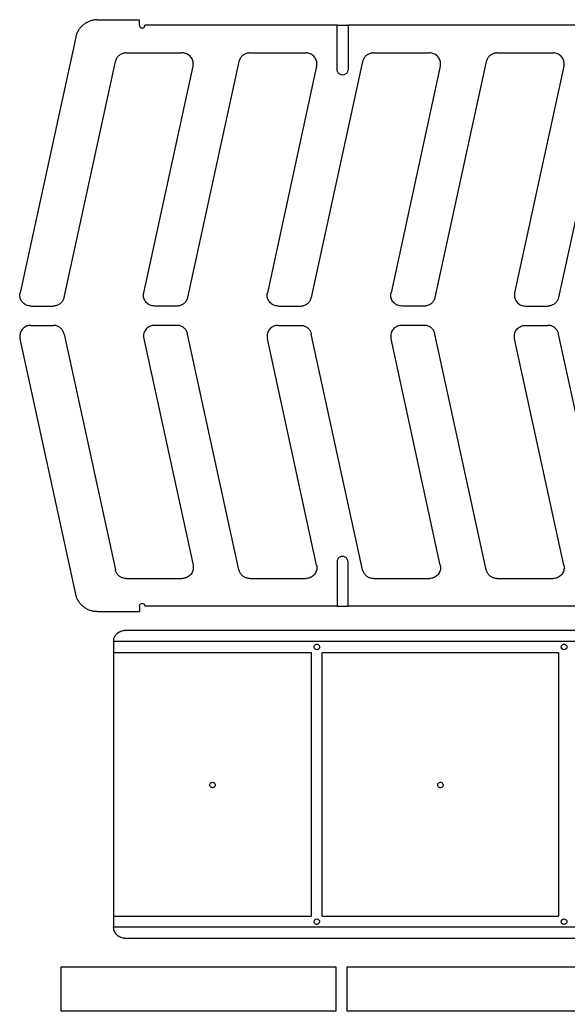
# Model space of a CAD drawing. Extents: x -47.3 to 47.3, y -22.6 to 22.6.
# Drawn here: x -47.29 to -22.33, y -22.58 to 22.58 of the extents above; entities that cross this region are included whole.
import ezdxf

# ---------------------------------------------------------------- set-up
doc = ezdxf.new("R2010")
doc.units = 0
doc.header["$MEASUREMENT"] = 0
doc.layers.get('0').update_dxf_attribs({"linetype": 'CONTINUOUS'})

msp = doc.modelspace()

# ---------------------------------------------------------------- linework, layer by layer
for p, q in [((-44.598, 22.142), (-44.618, 22.11)), ((-44.576, 22.173), (-44.598, 22.142)), ((-44.554, 22.203), (-44.576, 22.173)), ((-44.53, 22.232), (-44.554, 22.203)), ((-44.505, 22.26), (-44.53, 22.232)), ((-44.479, 22.287), (-44.505, 22.26)), ((-44.452, 22.314), (-44.479, 22.287)), ((-44.424, 22.339), (-44.452, 22.314)), ((-44.395, 22.363), (-44.424, 22.339)), ((-44.365, 22.386), (-44.395, 22.363)), ((-44.335, 22.408), (-44.365, 22.386)), ((-44.303, 22.429), (-44.335, 22.408)), ((-44.271, 22.449), (-44.303, 22.429)), ((-44.238, 22.467), (-44.271, 22.449)), ((-44.204, 22.484), (-44.238, 22.467)), ((-44.17, 22.5), (-44.204, 22.484)), ((-44.135, 22.514), (-44.17, 22.5)), ((-44.1, 22.528), (-44.135, 22.514)), ((-44.064, 22.539), (-44.1, 22.528)), ((-44.028, 22.55), (-44.064, 22.539)), ((-43.992, 22.559), (-44.028, 22.55)), ((-43.955, 22.567), (-43.992, 22.559)), ((-43.918, 22.573), (-43.955, 22.567)), ((-43.88, 22.578), (-43.918, 22.573)), ((-43.843, 22.582), (-43.88, 22.578)), ((-43.805, 22.584), (-43.843, 22.582)), ((-43.767, 22.585), (-43.805, 22.584)), ((-43.767, 22.585), (-41.847, 22.585)), ((-41.847, 22.335), (-41.847, 22.585)), ((-41.847, 22.335), (-41.843, 22.302)), ((-41.843, 22.302), (-41.831, 22.272)), ((-41.831, 22.272), (-41.811, 22.246)), ((-41.811, 22.246), (-41.785, 22.226)), ((-41.785, 22.226), (-41.755, 22.214)), ((-41.755, 22.214), (-41.722, 22.21)), ((-41.722, 22.21), (-41.69, 22.214)), ((-41.69, 22.214), (-41.66, 22.226)), ((-41.66, 22.226), (-41.634, 22.246)), ((-41.634, 22.246), (-41.614, 22.272)), ((-41.614, 22.272), (-41.602, 22.302)), ((-41.602, 22.302), (-41.597, 22.335)), ((-32.847, 22.335), (-41.597, 22.335)), ((-32.847, 20.319), (-32.847, 22.335)), ((-32.847, 22.335), (-32.347, 22.335)), ((-21.591, 22.335), (-32.347, 22.335)), ((-32.347, 22.335), (-32.347, 20.319)), ((-44.745, 21.797), (-47.277, 10.15)), ((-44.736, 21.834), (-44.745, 21.797)), ((-44.726, 21.87), (-44.736, 21.834)), ((-44.714, 21.906), (-44.726, 21.87)), ((-44.702, 21.941), (-44.714, 21.906)), ((-44.687, 21.976), (-44.702, 21.941)), ((-44.672, 22.011), (-44.687, 21.976)), ((-44.655, 22.044), (-44.672, 22.011)), ((-44.637, 22.078), (-44.655, 22.044)), ((-44.618, 22.11), (-44.637, 22.078)), ((-42.904, 20.789), (-42.919, 20.754)), ((-42.887, 20.823), (-42.904, 20.789)), ((-42.867, 20.855), (-42.887, 20.823)), ((-42.845, 20.885), (-42.867, 20.855)), ((-42.82, 20.914), (-42.845, 20.885)), ((-42.794, 20.941), (-42.82, 20.914)), ((-42.765, 20.965), (-42.794, 20.941)), ((-42.735, 20.988), (-42.765, 20.965)), ((-42.703, 21.008), (-42.735, 20.988)), ((-42.67, 21.026), (-42.703, 21.008)), ((-42.636, 21.041), (-42.67, 21.026)), ((-42.6, 21.054), (-42.636, 21.041)), ((-42.564, 21.063), (-42.6, 21.054)), ((-42.527, 21.07), (-42.564, 21.063)), ((-42.489, 21.075), (-42.527, 21.07)), ((-42.452, 21.076), (-42.489, 21.075)), ((-42.452, 21.076), (-39.893, 21.076)), ((-39.844, 21.074), (-39.893, 21.076)), ((-39.795, 21.066), (-39.844, 21.074)), ((-39.747, 21.054), (-39.795, 21.066)), ((-39.7, 21.037), (-39.747, 21.054)), ((-39.655, 21.016), (-39.7, 21.037)), ((-39.613, 20.99), (-39.655, 21.016)), ((-39.573, 20.96), (-39.613, 20.99)), ((-39.537, 20.927), (-39.573, 20.96)), ((-39.504, 20.89), (-39.537, 20.927)), ((-39.475, 20.85), (-39.504, 20.89)), ((-39.45, 20.807), (-39.475, 20.85)), ((-39.429, 20.762), (-39.45, 20.807)), ((-37.275, 20.789), (-37.29, 20.754)), ((-37.258, 20.823), (-37.275, 20.789)), ((-37.238, 20.855), (-37.258, 20.823)), ((-37.216, 20.885), (-37.238, 20.855)), ((-37.192, 20.914), (-37.216, 20.885)), ((-37.165, 20.941), (-37.192, 20.914)), ((-37.137, 20.965), (-37.165, 20.941)), ((-37.107, 20.988), (-37.137, 20.965)), ((-37.075, 21.008), (-37.107, 20.988)), ((-37.042, 21.026), (-37.075, 21.008)), ((-37.007, 21.041), (-37.042, 21.026)), ((-36.972, 21.054), (-37.007, 21.041)), ((-36.935, 21.063), (-36.972, 21.054)), ((-36.898, 21.07), (-36.935, 21.063)), ((-36.861, 21.075), (-36.898, 21.07)), ((-36.823, 21.076), (-36.861, 21.075)), ((-36.823, 21.076), (-34.265, 21.076)), ((-34.215, 21.074), (-34.265, 21.076)), ((-34.166, 21.066), (-34.215, 21.074)), ((-34.118, 21.054), (-34.166, 21.066)), ((-34.072, 21.037), (-34.118, 21.054)), ((-34.027, 21.016), (-34.072, 21.037)), ((-33.985, 20.99), (-34.027, 21.016)), ((-33.945, 20.96), (-33.985, 20.99)), ((-33.908, 20.927), (-33.945, 20.96)), ((-33.875, 20.89), (-33.908, 20.927)), ((-33.846, 20.85), (-33.875, 20.89)), ((-33.821, 20.807), (-33.846, 20.85)), ((-33.801, 20.762), (-33.821, 20.807)), ((-31.647, 20.789), (-31.662, 20.754)), ((-31.63, 20.823), (-31.647, 20.789)), ((-31.61, 20.855), (-31.63, 20.823)), ((-31.588, 20.885), (-31.61, 20.855)), ((-31.563, 20.914), (-31.588, 20.885)), ((-31.537, 20.941), (-31.563, 20.914)), ((-31.508, 20.965), (-31.537, 20.941)), ((-31.478, 20.988), (-31.508, 20.965)), ((-31.446, 21.008), (-31.478, 20.988)), ((-31.413, 21.026), (-31.446, 21.008)), ((-31.379, 21.041), (-31.413, 21.026)), ((-31.343, 21.054), (-31.379, 21.041)), ((-31.307, 21.063), (-31.343, 21.054)), ((-31.27, 21.07), (-31.307, 21.063)), ((-31.232, 21.075), (-31.27, 21.07)), ((-31.195, 21.076), (-31.232, 21.075)), ((-31.195, 21.076), (-28.636, 21.076)), ((-28.587, 21.074), (-28.636, 21.076)), ((-28.538, 21.066), (-28.587, 21.074)), ((-28.49, 21.054), (-28.538, 21.066)), ((-28.443, 21.037), (-28.49, 21.054)), ((-28.398, 21.016), (-28.443, 21.037)), ((-28.356, 20.99), (-28.398, 21.016)), ((-28.316, 20.96), (-28.356, 20.99)), ((-28.28, 20.927), (-28.316, 20.96)), ((-28.247, 20.89), (-28.28, 20.927)), ((-28.218, 20.85), (-28.247, 20.89)), ((-28.193, 20.807), (-28.218, 20.85)), ((-28.172, 20.762), (-28.193, 20.807)), ((-26.019, 20.789), (-26.033, 20.754)), ((-26.001, 20.823), (-26.019, 20.789)), ((-25.981, 20.855), (-26.001, 20.823)), ((-25.959, 20.885), (-25.981, 20.855)), ((-25.935, 20.914), (-25.959, 20.885)), ((-25.908, 20.941), (-25.935, 20.914)), ((-25.88, 20.965), (-25.908, 20.941)), ((-25.85, 20.988), (-25.88, 20.965)), ((-25.818, 21.008), (-25.85, 20.988)), ((-25.785, 21.026), (-25.818, 21.008)), ((-25.75, 21.041), (-25.785, 21.026)), ((-25.715, 21.054), (-25.75, 21.041)), ((-25.678, 21.063), (-25.715, 21.054)), ((-25.641, 21.07), (-25.678, 21.063)), ((-25.604, 21.075), (-25.641, 21.07)), ((-25.566, 21.076), (-25.604, 21.075)), ((-25.566, 21.076), (-23.008, 21.076)), ((-22.958, 21.074), (-23.008, 21.076)), ((-22.909, 21.066), (-22.958, 21.074)), ((-22.861, 21.054), (-22.909, 21.066)), ((-22.815, 21.037), (-22.861, 21.054)), ((-22.77, 21.016), (-22.815, 21.037)), ((-22.728, 20.99), (-22.77, 21.016)), ((-22.688, 20.96), (-22.728, 20.99)), ((-22.652, 20.927), (-22.688, 20.96)), ((-22.619, 20.89), (-22.652, 20.927)), ((-22.589, 20.85), (-22.619, 20.89)), ((-22.564, 20.807), (-22.589, 20.85)), ((-22.544, 20.762), (-22.564, 20.807)), ((-45.276, 9.937), (-42.94, 20.682)), ((-42.931, 20.719), (-42.94, 20.682)), ((-42.919, 20.754), (-42.931, 20.719)), ((-41.648, 10.15), (-39.405, 20.47)), ((-37.312, 20.682), (-39.648, 9.937)), ((-39.413, 20.715), (-39.429, 20.762)), ((-39.402, 20.667), (-39.413, 20.715)), ((-39.405, 20.47), (-39.397, 20.519)), ((-39.395, 20.618), (-39.402, 20.667)), ((-39.397, 20.519), (-39.393, 20.568)), ((-39.393, 20.568), (-39.395, 20.618)), ((-37.302, 20.719), (-37.312, 20.682)), ((-37.29, 20.754), (-37.302, 20.719)), ((-33.776, 20.47), (-36.02, 10.149)), ((-31.683, 20.682), (-34.019, 9.937)), ((-33.784, 20.715), (-33.801, 20.762)), ((-33.773, 20.667), (-33.784, 20.715)), ((-33.776, 20.47), (-33.768, 20.519)), ((-33.766, 20.618), (-33.773, 20.667)), ((-33.768, 20.519), (-33.765, 20.568)), ((-33.765, 20.568), (-33.766, 20.618)), ((-31.674, 20.719), (-31.683, 20.682)), ((-31.662, 20.754), (-31.674, 20.719)), ((-28.148, 20.47), (-30.391, 10.149)), ((-26.055, 20.682), (-28.391, 9.937)), ((-28.156, 20.715), (-28.172, 20.762)), ((-28.145, 20.667), (-28.156, 20.715)), ((-28.148, 20.47), (-28.14, 20.519)), ((-28.138, 20.618), (-28.145, 20.667)), ((-28.14, 20.519), (-28.136, 20.568)), ((-28.136, 20.568), (-28.138, 20.618)), ((-26.045, 20.719), (-26.055, 20.682)), ((-26.033, 20.754), (-26.045, 20.719)), ((-22.519, 20.47), (-24.763, 10.149)), ((-20.426, 20.682), (-22.762, 9.937)), ((-22.528, 20.715), (-22.544, 20.762)), ((-22.516, 20.667), (-22.528, 20.715)), ((-22.519, 20.47), (-22.511, 20.519)), ((-22.51, 20.618), (-22.516, 20.667)), ((-22.511, 20.519), (-22.508, 20.568)), ((-22.508, 20.568), (-22.51, 20.618)), ((-32.839, 20.254), (-32.847, 20.319)), ((-32.814, 20.194), (-32.839, 20.254)), ((-32.774, 20.142), (-32.814, 20.194)), ((-32.722, 20.103), (-32.774, 20.142)), ((-32.662, 20.078), (-32.722, 20.103)), ((-32.597, 20.069), (-32.662, 20.078)), ((-32.533, 20.078), (-32.597, 20.069)), ((-32.472, 20.103), (-32.533, 20.078)), ((-32.421, 20.142), (-32.472, 20.103)), ((-32.381, 20.194), (-32.421, 20.142)), ((-32.356, 20.254), (-32.381, 20.194)), ((-32.347, 20.319), (-32.356, 20.254)), ((-47.288, 10.051), (-47.285, 10.101)), ((-47.286, 10.002), (-47.288, 10.051)), ((-47.28, 9.953), (-47.286, 10.002)), ((-47.285, 10.101), (-47.277, 10.15)), ((-47.268, 9.905), (-47.28, 9.953)), ((-45.276, 9.937), (-45.285, 9.901)), ((-41.659, 10.052), (-41.656, 10.101)), ((-41.658, 10.002), (-41.659, 10.052)), ((-41.651, 9.953), (-41.658, 10.002)), ((-41.656, 10.101), (-41.648, 10.15)), ((-41.64, 9.905), (-41.651, 9.953)), ((-39.648, 9.937), (-39.657, 9.901)), ((-36.031, 10.051), (-36.028, 10.101)), ((-36.029, 10.002), (-36.031, 10.051)), ((-36.023, 9.952), (-36.029, 10.002)), ((-36.028, 10.101), (-36.02, 10.149)), ((-36.011, 9.904), (-36.023, 9.952)), ((-30.403, 10.051), (-30.399, 10.101)), ((-30.401, 10.002), (-30.403, 10.051)), ((-30.394, 9.952), (-30.401, 10.002)), ((-30.399, 10.101), (-30.391, 10.149)), ((-30.383, 9.904), (-30.394, 9.952)), ((-24.771, 10.101), (-24.774, 10.051)), ((-24.774, 10.051), (-24.772, 10.002)), ((-24.772, 10.002), (-24.766, 9.952)), ((-24.763, 10.149), (-24.771, 10.101)), ((-24.766, 9.952), (-24.754, 9.904)), ((-47.252, 9.858), (-47.268, 9.905)), ((-47.231, 9.813), (-47.252, 9.858)), ((-47.206, 9.77), (-47.231, 9.813)), ((-47.177, 9.73), (-47.206, 9.77)), ((-47.144, 9.693), (-47.177, 9.73)), ((-47.108, 9.659), (-47.144, 9.693)), ((-47.068, 9.63), (-47.108, 9.659)), ((-47.026, 9.604), (-47.068, 9.63)), ((-46.981, 9.582), (-47.026, 9.604)), ((-46.935, 9.566), (-46.981, 9.582)), ((-46.886, 9.553), (-46.935, 9.566)), ((-46.837, 9.546), (-46.886, 9.553)), ((-46.788, 9.544), (-46.837, 9.546)), ((-46.788, 9.544), (-45.765, 9.544)), ((-45.727, 9.545), (-45.765, 9.544)), ((-45.69, 9.549), (-45.727, 9.545)), ((-45.652, 9.556), (-45.69, 9.549)), ((-45.616, 9.566), (-45.652, 9.556)), ((-45.581, 9.579), (-45.616, 9.566)), ((-45.546, 9.594), (-45.581, 9.579)), ((-45.513, 9.612), (-45.546, 9.594)), ((-45.481, 9.632), (-45.513, 9.612)), ((-45.451, 9.654), (-45.481, 9.632)), ((-45.422, 9.679), (-45.451, 9.654)), ((-45.396, 9.706), (-45.422, 9.679)), ((-45.372, 9.735), (-45.396, 9.706)), ((-45.349, 9.765), (-45.372, 9.735)), ((-45.33, 9.797), (-45.349, 9.765)), ((-45.312, 9.831), (-45.33, 9.797)), ((-45.298, 9.865), (-45.312, 9.831)), ((-45.285, 9.901), (-45.298, 9.865)), ((-41.624, 9.858), (-41.64, 9.905)), ((-41.603, 9.813), (-41.624, 9.858)), ((-41.578, 9.77), (-41.603, 9.813)), ((-41.549, 9.73), (-41.578, 9.77)), ((-41.516, 9.693), (-41.549, 9.73)), ((-41.479, 9.659), (-41.516, 9.693)), ((-41.44, 9.63), (-41.479, 9.659)), ((-41.397, 9.604), (-41.44, 9.63)), ((-41.353, 9.582), (-41.397, 9.604)), ((-41.306, 9.566), (-41.353, 9.582)), ((-41.258, 9.553), (-41.306, 9.566)), ((-41.209, 9.546), (-41.258, 9.553)), ((-41.16, 9.544), (-41.209, 9.546)), ((-40.136, 9.544), (-41.16, 9.544)), ((-40.099, 9.545), (-40.136, 9.544)), ((-40.061, 9.549), (-40.099, 9.545)), ((-40.024, 9.556), (-40.061, 9.549)), ((-39.988, 9.566), (-40.024, 9.556)), ((-39.952, 9.579), (-39.988, 9.566)), ((-39.918, 9.594), (-39.952, 9.579)), ((-39.884, 9.612), (-39.918, 9.594)), ((-39.853, 9.632), (-39.884, 9.612)), ((-39.822, 9.654), (-39.853, 9.632)), ((-39.794, 9.679), (-39.822, 9.654)), ((-39.767, 9.706), (-39.794, 9.679)), ((-39.743, 9.734), (-39.767, 9.706)), ((-39.721, 9.765), (-39.743, 9.734)), ((-39.701, 9.797), (-39.721, 9.765)), ((-39.684, 9.83), (-39.701, 9.797)), ((-39.669, 9.865), (-39.684, 9.83)), ((-39.657, 9.901), (-39.669, 9.865)), ((-35.995, 9.857), (-36.011, 9.904)), ((-35.975, 9.812), (-35.995, 9.857)), ((-35.95, 9.769), (-35.975, 9.812)), ((-35.92, 9.729), (-35.95, 9.769)), ((-35.887, 9.692), (-35.92, 9.729)), ((-35.851, 9.659), (-35.887, 9.692)), ((-35.811, 9.629), (-35.851, 9.659)), ((-35.769, 9.603), (-35.811, 9.629)), ((-35.724, 9.582), (-35.769, 9.603)), ((-35.678, 9.565), (-35.724, 9.582)), ((-35.63, 9.553), (-35.678, 9.565)), ((-35.581, 9.546), (-35.63, 9.553)), ((-35.531, 9.543), (-35.581, 9.546)), ((-35.531, 9.543), (-34.508, 9.543)), ((-34.508, 9.543), (-34.47, 9.545)), ((-34.47, 9.545), (-34.433, 9.549)), ((-34.433, 9.549), (-34.396, 9.556)), ((-34.396, 9.556), (-34.359, 9.566)), ((-34.359, 9.566), (-34.324, 9.578)), ((-34.324, 9.578), (-34.289, 9.593)), ((-34.289, 9.593), (-34.256, 9.611)), ((-34.256, 9.611), (-34.224, 9.631)), ((-34.224, 9.631), (-34.194, 9.654)), ((-34.194, 9.654), (-34.166, 9.679)), ((-34.166, 9.679), (-34.139, 9.705)), ((-34.139, 9.705), (-34.115, 9.734)), ((-34.115, 9.734), (-34.093, 9.765)), ((-34.093, 9.765), (-34.073, 9.797)), ((-34.073, 9.797), (-34.055, 9.83)), ((-34.055, 9.83), (-34.041, 9.865)), ((-34.041, 9.865), (-34.029, 9.9)), ((-34.029, 9.9), (-34.019, 9.937)), ((-30.367, 9.857), (-30.383, 9.904)), ((-30.346, 9.812), (-30.367, 9.857)), ((-30.321, 9.77), (-30.346, 9.812)), ((-30.292, 9.729), (-30.321, 9.77)), ((-30.259, 9.692), (-30.292, 9.729)), ((-30.223, 9.659), (-30.259, 9.692)), ((-30.183, 9.629), (-30.223, 9.659)), ((-30.141, 9.603), (-30.183, 9.629)), ((-30.096, 9.582), (-30.141, 9.603)), ((-30.049, 9.565), (-30.096, 9.582)), ((-30.001, 9.553), (-30.049, 9.565)), ((-29.952, 9.546), (-30.001, 9.553)), ((-29.903, 9.543), (-29.952, 9.546)), ((-28.879, 9.543), (-29.903, 9.543)), ((-28.842, 9.545), (-28.879, 9.543)), ((-28.804, 9.549), (-28.842, 9.545)), ((-28.767, 9.556), (-28.804, 9.549)), ((-28.731, 9.566), (-28.767, 9.556)), ((-28.695, 9.578), (-28.731, 9.566)), ((-28.661, 9.593), (-28.695, 9.578)), ((-28.628, 9.611), (-28.661, 9.593)), ((-28.596, 9.631), (-28.628, 9.611)), ((-28.566, 9.654), (-28.596, 9.631)), ((-28.537, 9.679), (-28.566, 9.654)), ((-28.511, 9.705), (-28.537, 9.679)), ((-28.486, 9.734), (-28.511, 9.705)), ((-28.464, 9.765), (-28.486, 9.734)), ((-28.444, 9.797), (-28.464, 9.765)), ((-28.427, 9.83), (-28.444, 9.797)), ((-28.412, 9.865), (-28.427, 9.83)), ((-28.4, 9.9), (-28.412, 9.865)), ((-28.391, 9.937), (-28.4, 9.9)), ((-24.754, 9.904), (-24.738, 9.857)), ((-24.738, 9.857), (-24.718, 9.812)), ((-24.718, 9.812), (-24.693, 9.769)), ((-24.693, 9.769), (-24.664, 9.729)), ((-24.664, 9.729), (-24.631, 9.692)), ((-24.631, 9.692), (-24.594, 9.659)), ((-24.594, 9.659), (-24.554, 9.629)), ((-24.554, 9.629), (-24.512, 9.603)), ((-24.512, 9.603), (-24.467, 9.582)), ((-24.467, 9.582), (-24.421, 9.565)), ((-24.421, 9.565), (-24.373, 9.553)), ((-24.373, 9.553), (-24.324, 9.546)), ((-24.324, 9.546), (-24.274, 9.543)), ((-24.274, 9.543), (-23.251, 9.543)), ((-23.213, 9.545), (-23.251, 9.543)), ((-23.176, 9.549), (-23.213, 9.545)), ((-23.139, 9.556), (-23.176, 9.549)), ((-23.102, 9.566), (-23.139, 9.556)), ((-23.067, 9.578), (-23.102, 9.566)), ((-23.032, 9.593), (-23.067, 9.578)), ((-22.999, 9.611), (-23.032, 9.593)), ((-22.967, 9.631), (-22.999, 9.611)), ((-22.937, 9.654), (-22.967, 9.631)), ((-22.909, 9.679), (-22.937, 9.654)), ((-22.882, 9.705), (-22.909, 9.679)), ((-22.858, 9.734), (-22.882, 9.705)), ((-22.836, 9.765), (-22.858, 9.734)), ((-22.816, 9.797), (-22.836, 9.765)), ((-22.799, 9.83), (-22.816, 9.797)), ((-22.784, 9.865), (-22.799, 9.83)), ((-22.772, 9.9), (-22.784, 9.865)), ((-22.762, 9.937), (-22.772, 9.9)), ((-47.026, 8.603), (-47.068, 8.577)), ((-46.981, 8.624), (-47.026, 8.603)), ((-46.934, 8.641), (-46.981, 8.624)), ((-46.886, 8.653), (-46.934, 8.641)), ((-46.837, 8.66), (-46.886, 8.653)), ((-46.788, 8.663), (-46.837, 8.66)), ((-46.788, 8.663), (-45.765, 8.663)), ((-45.727, 8.661), (-45.765, 8.663)), ((-45.689, 8.657), (-45.727, 8.661)), ((-45.652, 8.65), (-45.689, 8.657)), ((-45.616, 8.64), (-45.652, 8.65)), ((-45.581, 8.628), (-45.616, 8.64)), ((-45.546, 8.612), (-45.581, 8.628)), ((-45.513, 8.595), (-45.546, 8.612)), ((-45.481, 8.575), (-45.513, 8.595)), ((-41.397, 8.602), (-41.44, 8.577)), ((-41.353, 8.624), (-41.397, 8.602)), ((-41.306, 8.641), (-41.353, 8.624)), ((-41.258, 8.653), (-41.306, 8.641)), ((-41.209, 8.66), (-41.258, 8.653)), ((-41.159, 8.663), (-41.209, 8.66)), ((-40.136, 8.663), (-41.159, 8.663)), ((-40.098, 8.661), (-40.136, 8.663)), ((-40.061, 8.657), (-40.098, 8.661)), ((-40.024, 8.65), (-40.061, 8.657)), ((-39.988, 8.64), (-40.024, 8.65)), ((-39.952, 8.628), (-39.988, 8.64)), ((-39.918, 8.612), (-39.952, 8.628)), ((-39.884, 8.595), (-39.918, 8.612)), ((-39.853, 8.575), (-39.884, 8.595)), ((-35.769, 8.603), (-35.811, 8.577)), ((-35.724, 8.624), (-35.769, 8.603)), ((-35.678, 8.641), (-35.724, 8.624)), ((-35.63, 8.653), (-35.678, 8.641)), ((-35.581, 8.661), (-35.63, 8.653)), ((-35.531, 8.663), (-35.581, 8.661)), ((-35.531, 8.663), (-34.508, 8.663)), ((-34.508, 8.663), (-34.47, 8.662)), ((-34.47, 8.662), (-34.433, 8.657)), ((-34.433, 8.657), (-34.396, 8.65)), ((-34.396, 8.65), (-34.359, 8.64)), ((-34.359, 8.64), (-34.324, 8.628)), ((-34.324, 8.628), (-34.289, 8.613)), ((-34.289, 8.613), (-34.256, 8.595)), ((-34.256, 8.595), (-34.224, 8.575)), ((-30.14, 8.603), (-30.183, 8.577)), ((-30.096, 8.624), (-30.14, 8.603)), ((-30.049, 8.641), (-30.096, 8.624)), ((-30.001, 8.653), (-30.049, 8.641)), ((-29.952, 8.661), (-30.001, 8.653)), ((-29.903, 8.663), (-29.952, 8.661)), ((-28.879, 8.663), (-29.903, 8.663)), ((-28.842, 8.662), (-28.879, 8.663)), ((-28.804, 8.657), (-28.842, 8.662)), ((-28.767, 8.65), (-28.804, 8.657)), ((-28.731, 8.64), (-28.767, 8.65)), ((-28.695, 8.628), (-28.731, 8.64)), ((-28.661, 8.613), (-28.695, 8.628)), ((-28.628, 8.595), (-28.661, 8.613)), ((-28.596, 8.575), (-28.628, 8.595)), ((-24.554, 8.577), (-24.512, 8.603)), ((-24.512, 8.603), (-24.467, 8.624)), ((-24.467, 8.624), (-24.421, 8.641)), ((-24.421, 8.641), (-24.373, 8.653)), ((-24.373, 8.653), (-24.324, 8.66)), ((-24.324, 8.66), (-24.274, 8.663)), ((-24.274, 8.663), (-23.251, 8.663)), ((-23.213, 8.662), (-23.251, 8.663)), ((-23.176, 8.657), (-23.213, 8.662)), ((-23.139, 8.65), (-23.176, 8.657)), ((-23.102, 8.64), (-23.139, 8.65)), ((-23.067, 8.628), (-23.102, 8.64)), ((-23.032, 8.613), (-23.067, 8.628)), ((-22.999, 8.595), (-23.032, 8.613)), ((-22.967, 8.575), (-22.999, 8.595)), ((-47.286, 8.204), (-47.288, 8.155)), ((-47.288, 8.155), (-47.285, 8.105)), ((-47.28, 8.254), (-47.286, 8.204)), ((-47.268, 8.302), (-47.28, 8.254)), ((-47.252, 8.349), (-47.268, 8.302)), ((-47.231, 8.394), (-47.252, 8.349)), ((-47.206, 8.436), (-47.231, 8.394)), ((-47.177, 8.477), (-47.206, 8.436)), ((-47.144, 8.514), (-47.177, 8.477)), ((-47.108, 8.547), (-47.144, 8.514)), ((-47.068, 8.577), (-47.108, 8.547)), ((-45.451, 8.552), (-45.481, 8.575)), ((-45.422, 8.527), (-45.451, 8.552)), ((-45.396, 8.5), (-45.422, 8.527)), ((-45.371, 8.472), (-45.396, 8.5)), ((-45.349, 8.441), (-45.371, 8.472)), ((-45.33, 8.409), (-45.349, 8.441)), ((-45.312, 8.376), (-45.33, 8.409)), ((-45.297, 8.341), (-45.312, 8.376)), ((-45.285, 8.305), (-45.297, 8.341)), ((-45.276, 8.269), (-45.285, 8.305)), ((-45.276, 8.269), (-42.94, -2.476)), ((-41.658, 8.204), (-41.659, 8.155)), ((-41.659, 8.155), (-41.656, 8.105)), ((-41.651, 8.253), (-41.658, 8.204)), ((-41.64, 8.302), (-41.651, 8.253)), ((-41.624, 8.349), (-41.64, 8.302)), ((-41.603, 8.394), (-41.624, 8.349)), ((-41.578, 8.436), (-41.603, 8.394)), ((-41.549, 8.476), (-41.578, 8.436)), ((-41.516, 8.513), (-41.549, 8.476)), ((-41.479, 8.547), (-41.516, 8.513)), ((-41.44, 8.577), (-41.479, 8.547)), ((-39.822, 8.552), (-39.853, 8.575)), ((-39.794, 8.527), (-39.822, 8.552)), ((-39.767, 8.501), (-39.794, 8.527)), ((-39.743, 8.472), (-39.767, 8.501)), ((-39.721, 8.441), (-39.743, 8.472)), ((-39.701, 8.409), (-39.721, 8.441)), ((-39.684, 8.376), (-39.701, 8.409)), ((-39.669, 8.341), (-39.684, 8.376)), ((-39.657, 8.305), (-39.669, 8.341)), ((-39.648, 8.269), (-39.657, 8.305)), ((-37.312, -2.476), (-39.648, 8.269)), ((-36.029, 8.205), (-36.031, 8.155)), ((-36.031, 8.155), (-36.028, 8.106)), ((-36.023, 8.254), (-36.029, 8.205)), ((-36.011, 8.302), (-36.023, 8.254)), ((-35.995, 8.349), (-36.011, 8.302)), ((-35.975, 8.394), (-35.995, 8.349)), ((-35.95, 8.437), (-35.975, 8.394)), ((-35.92, 8.477), (-35.95, 8.437)), ((-35.887, 8.514), (-35.92, 8.477)), ((-35.851, 8.547), (-35.887, 8.514)), ((-35.811, 8.577), (-35.851, 8.547)), ((-34.224, 8.575), (-34.194, 8.552)), ((-34.194, 8.552), (-34.166, 8.528)), ((-34.166, 8.528), (-34.139, 8.501)), ((-34.139, 8.501), (-34.115, 8.472)), ((-34.115, 8.472), (-34.092, 8.442)), ((-34.092, 8.442), (-34.073, 8.41)), ((-34.073, 8.41), (-34.055, 8.376)), ((-34.055, 8.376), (-34.041, 8.341)), ((-34.041, 8.341), (-34.029, 8.306)), ((-34.029, 8.306), (-34.019, 8.269)), ((-31.683, -2.476), (-34.019, 8.269)), ((-30.401, 8.205), (-30.403, 8.155)), ((-30.403, 8.155), (-30.399, 8.106)), ((-30.394, 8.254), (-30.401, 8.205)), ((-30.383, 8.302), (-30.394, 8.254)), ((-30.367, 8.349), (-30.383, 8.302)), ((-30.346, 8.394), (-30.367, 8.349)), ((-30.321, 8.437), (-30.346, 8.394)), ((-30.292, 8.477), (-30.321, 8.437)), ((-30.259, 8.514), (-30.292, 8.477)), ((-30.222, 8.547), (-30.259, 8.514)), ((-30.183, 8.577), (-30.222, 8.547)), ((-28.565, 8.552), (-28.596, 8.575)), ((-28.537, 8.528), (-28.565, 8.552)), ((-28.511, 8.501), (-28.537, 8.528)), ((-28.486, 8.472), (-28.511, 8.501)), ((-28.464, 8.442), (-28.486, 8.472)), ((-28.444, 8.409), (-28.464, 8.442)), ((-28.427, 8.376), (-28.444, 8.409)), ((-28.412, 8.341), (-28.427, 8.376)), ((-28.4, 8.306), (-28.412, 8.341)), ((-28.391, 8.269), (-28.4, 8.306)), ((-26.055, -2.476), (-28.391, 8.269)), ((-24.774, 8.155), (-24.772, 8.205)), ((-24.771, 8.106), (-24.774, 8.155)), ((-24.772, 8.205), (-24.766, 8.254)), ((-24.766, 8.254), (-24.754, 8.302)), ((-24.754, 8.302), (-24.738, 8.349)), ((-24.738, 8.349), (-24.718, 8.394)), ((-24.718, 8.394), (-24.693, 8.437)), ((-24.693, 8.437), (-24.663, 8.477)), ((-24.663, 8.477), (-24.63, 8.514)), ((-24.63, 8.514), (-24.594, 8.547)), ((-24.594, 8.547), (-24.554, 8.577)), ((-22.937, 8.552), (-22.967, 8.575)), ((-22.909, 8.527), (-22.937, 8.552)), ((-22.882, 8.501), (-22.909, 8.527)), ((-22.858, 8.472), (-22.882, 8.501)), ((-22.836, 8.441), (-22.858, 8.472)), ((-22.816, 8.409), (-22.836, 8.441)), ((-22.798, 8.376), (-22.816, 8.409)), ((-22.784, 8.341), (-22.798, 8.376)), ((-22.772, 8.306), (-22.784, 8.341)), ((-22.762, 8.269), (-22.772, 8.306)), ((-20.426, -2.476), (-22.762, 8.269)), ((-47.285, 8.105), (-47.276, 8.057)), ((-44.745, -3.591), (-47.276, 8.057)), ((-41.656, 8.105), (-41.648, 8.056)), ((-41.648, 8.056), (-39.405, -2.264)), ((-36.028, 8.106), (-36.02, 8.057)), ((-33.776, -2.264), (-36.02, 8.057)), ((-30.399, 8.106), (-30.391, 8.057)), ((-28.148, -2.264), (-30.391, 8.057)), ((-24.763, 8.057), (-24.771, 8.106)), ((-22.519, -2.264), (-24.763, 8.057)), ((-32.847, -2.113), (-32.848, -4.128)), ((-32.839, -2.048), (-32.847, -2.113)), ((-32.814, -1.988), (-32.839, -2.048)), ((-32.774, -1.936), (-32.814, -1.988)), ((-32.722, -1.896), (-32.774, -1.936)), ((-32.662, -1.871), (-32.722, -1.896)), ((-32.597, -1.863), (-32.662, -1.871)), ((-32.533, -1.871), (-32.597, -1.863)), ((-32.472, -1.896), (-32.533, -1.871)), ((-32.421, -1.936), (-32.472, -1.896)), ((-32.381, -1.988), (-32.421, -1.936)), ((-32.356, -2.048), (-32.381, -1.988)), ((-32.347, -2.113), (-32.356, -2.048)), ((-32.348, -4.128), (-32.347, -2.113)), ((-42.931, -2.512), (-42.94, -2.476)), ((-42.919, -2.548), (-42.931, -2.512)), ((-42.904, -2.583), (-42.919, -2.548)), ((-42.887, -2.616), (-42.904, -2.583)), ((-42.867, -2.648), (-42.887, -2.616)), ((-42.845, -2.679), (-42.867, -2.648)), ((-42.82, -2.708), (-42.845, -2.679)), ((-42.794, -2.734), (-42.82, -2.708)), ((-39.504, -2.684), (-39.537, -2.721)), ((-39.475, -2.643), (-39.504, -2.684)), ((-39.45, -2.601), (-39.475, -2.643)), ((-39.429, -2.556), (-39.45, -2.601)), ((-39.413, -2.509), (-39.429, -2.556)), ((-39.402, -2.461), (-39.413, -2.509)), ((-39.405, -2.264), (-39.397, -2.312)), ((-39.395, -2.411), (-39.402, -2.461)), ((-39.397, -2.312), (-39.393, -2.362)), ((-39.393, -2.362), (-39.395, -2.411)), ((-37.302, -2.513), (-37.312, -2.476)), ((-37.29, -2.548), (-37.302, -2.513)), ((-37.276, -2.583), (-37.29, -2.548)), ((-37.258, -2.616), (-37.276, -2.583)), ((-37.238, -2.648), (-37.258, -2.616)), ((-37.216, -2.679), (-37.238, -2.648)), ((-37.192, -2.708), (-37.216, -2.679)), ((-37.165, -2.734), (-37.192, -2.708)), ((-33.875, -2.684), (-33.908, -2.721)), ((-33.846, -2.644), (-33.875, -2.684)), ((-33.821, -2.601), (-33.846, -2.644)), ((-33.801, -2.556), (-33.821, -2.601)), ((-33.785, -2.509), (-33.801, -2.556)), ((-33.773, -2.461), (-33.785, -2.509)), ((-33.776, -2.264), (-33.768, -2.313)), ((-33.767, -2.412), (-33.773, -2.461)), ((-33.768, -2.313), (-33.765, -2.362)), ((-33.765, -2.362), (-33.767, -2.412)), ((-31.674, -2.513), (-31.683, -2.476)), ((-31.662, -2.548), (-31.674, -2.513)), ((-31.647, -2.583), (-31.662, -2.548)), ((-31.63, -2.616), (-31.647, -2.583)), ((-31.61, -2.648), (-31.63, -2.616)), ((-31.588, -2.679), (-31.61, -2.648)), ((-31.563, -2.708), (-31.588, -2.679)), ((-31.537, -2.734), (-31.563, -2.708)), ((-28.247, -2.684), (-28.28, -2.721)), ((-28.218, -2.644), (-28.247, -2.684)), ((-28.193, -2.601), (-28.218, -2.644)), ((-28.172, -2.556), (-28.193, -2.601)), ((-28.156, -2.509), (-28.172, -2.556)), ((-28.145, -2.461), (-28.156, -2.509)), ((-28.148, -2.264), (-28.14, -2.313)), ((-28.138, -2.412), (-28.145, -2.461)), ((-28.14, -2.313), (-28.136, -2.362)), ((-28.136, -2.362), (-28.138, -2.412)), ((-26.045, -2.513), (-26.055, -2.476)), ((-26.033, -2.548), (-26.045, -2.513)), ((-26.019, -2.583), (-26.033, -2.548)), ((-26.001, -2.616), (-26.019, -2.583)), ((-25.981, -2.648), (-26.001, -2.616)), ((-25.959, -2.679), (-25.981, -2.648)), ((-25.935, -2.708), (-25.959, -2.679)), ((-25.908, -2.734), (-25.935, -2.708)), ((-22.619, -2.684), (-22.652, -2.721)), ((-22.589, -2.644), (-22.619, -2.684)), ((-22.564, -2.601), (-22.589, -2.644)), ((-22.544, -2.556), (-22.564, -2.601)), ((-22.528, -2.509), (-22.544, -2.556)), ((-22.516, -2.461), (-22.528, -2.509)), ((-22.519, -2.264), (-22.511, -2.313)), ((-22.51, -2.412), (-22.516, -2.461)), ((-22.511, -2.313), (-22.508, -2.362)), ((-22.508, -2.362), (-22.51, -2.412)), ((-42.765, -2.759), (-42.794, -2.734)), ((-42.735, -2.782), (-42.765, -2.759)), ((-42.703, -2.802), (-42.735, -2.782)), ((-42.67, -2.82), (-42.703, -2.802)), ((-42.636, -2.835), (-42.67, -2.82)), ((-42.6, -2.847), (-42.636, -2.835)), ((-42.564, -2.857), (-42.6, -2.847)), ((-42.527, -2.864), (-42.564, -2.857)), ((-42.489, -2.868), (-42.527, -2.864)), ((-42.452, -2.87), (-42.489, -2.868)), ((-42.452, -2.87), (-39.893, -2.87)), ((-39.844, -2.867), (-39.893, -2.87)), ((-39.795, -2.86), (-39.844, -2.867)), ((-39.747, -2.848), (-39.795, -2.86)), ((-39.7, -2.831), (-39.747, -2.848)), ((-39.655, -2.81), (-39.7, -2.831)), ((-39.613, -2.784), (-39.655, -2.81)), ((-39.573, -2.754), (-39.613, -2.784)), ((-39.537, -2.721), (-39.573, -2.754)), ((-37.137, -2.759), (-37.165, -2.734)), ((-37.107, -2.782), (-37.137, -2.759)), ((-37.075, -2.802), (-37.107, -2.782)), ((-37.042, -2.82), (-37.075, -2.802)), ((-37.007, -2.835), (-37.042, -2.82)), ((-36.972, -2.847), (-37.007, -2.835)), ((-36.935, -2.857), (-36.972, -2.847)), ((-36.898, -2.864), (-36.935, -2.857)), ((-36.861, -2.868), (-36.898, -2.864)), ((-36.823, -2.87), (-36.861, -2.868)), ((-36.823, -2.87), (-34.265, -2.87)), ((-34.215, -2.867), (-34.265, -2.87)), ((-34.166, -2.86), (-34.215, -2.867)), ((-34.118, -2.848), (-34.166, -2.86)), ((-34.072, -2.831), (-34.118, -2.848)), ((-34.027, -2.81), (-34.072, -2.831)), ((-33.985, -2.784), (-34.027, -2.81)), ((-33.945, -2.754), (-33.985, -2.784)), ((-33.908, -2.721), (-33.945, -2.754)), ((-31.508, -2.759), (-31.537, -2.734)), ((-31.478, -2.782), (-31.508, -2.759)), ((-31.446, -2.802), (-31.478, -2.782)), ((-31.413, -2.82), (-31.446, -2.802)), ((-31.379, -2.835), (-31.413, -2.82)), ((-31.343, -2.847), (-31.379, -2.835)), ((-31.307, -2.857), (-31.343, -2.847)), ((-31.27, -2.864), (-31.307, -2.857)), ((-31.232, -2.868), (-31.27, -2.864)), ((-31.195, -2.87), (-31.232, -2.868)), ((-31.195, -2.87), (-28.636, -2.87)), ((-28.587, -2.867), (-28.636, -2.87)), ((-28.538, -2.86), (-28.587, -2.867)), ((-28.49, -2.848), (-28.538, -2.86)), ((-28.443, -2.831), (-28.49, -2.848)), ((-28.398, -2.81), (-28.443, -2.831)), ((-28.356, -2.784), (-28.398, -2.81)), ((-28.316, -2.754), (-28.356, -2.784)), ((-28.28, -2.721), (-28.316, -2.754)), ((-25.88, -2.759), (-25.908, -2.734)), ((-25.85, -2.782), (-25.88, -2.759)), ((-25.818, -2.802), (-25.85, -2.782)), ((-25.785, -2.82), (-25.818, -2.802)), ((-25.75, -2.835), (-25.785, -2.82)), ((-25.715, -2.847), (-25.75, -2.835)), ((-25.678, -2.857), (-25.715, -2.847)), ((-25.641, -2.864), (-25.678, -2.857)), ((-25.604, -2.869), (-25.641, -2.864)), ((-25.566, -2.87), (-25.604, -2.869)), ((-25.566, -2.87), (-23.008, -2.87)), ((-22.958, -2.868), (-23.008, -2.87)), ((-22.909, -2.86), (-22.958, -2.868)), ((-22.861, -2.848), (-22.909, -2.86)), ((-22.815, -2.831), (-22.861, -2.848)), ((-22.77, -2.81), (-22.815, -2.831)), ((-22.728, -2.784), (-22.77, -2.81)), ((-22.688, -2.754), (-22.728, -2.784)), ((-22.652, -2.721), (-22.688, -2.754)), ((-44.736, -3.627), (-44.745, -3.591)), ((-44.726, -3.664), (-44.736, -3.627)), ((-44.714, -3.7), (-44.726, -3.664)), ((-44.702, -3.735), (-44.714, -3.7)), ((-44.688, -3.77), (-44.702, -3.735)), ((-44.672, -3.804), (-44.688, -3.77)), ((-44.655, -3.838), (-44.672, -3.804)), ((-44.637, -3.871), (-44.655, -3.838)), ((-44.618, -3.904), (-44.637, -3.871)), ((-44.598, -3.935), (-44.618, -3.904)), ((-44.576, -3.966), (-44.598, -3.935)), ((-44.554, -3.996), (-44.576, -3.966)), ((-44.53, -4.025), (-44.554, -3.996)), ((-44.505, -4.054), (-44.53, -4.025)), ((-44.479, -4.081), (-44.505, -4.054)), ((-41.831, -4.066), (-41.811, -4.04)), ((-41.811, -4.04), (-41.785, -4.02)), ((-41.785, -4.02), (-41.755, -4.008)), ((-41.755, -4.008), (-41.723, -4.003)), ((-41.723, -4.003), (-41.69, -4.008)), ((-41.69, -4.008), (-41.66, -4.02)), ((-41.66, -4.02), (-41.634, -4.04)), ((-41.634, -4.04), (-41.614, -4.066)), ((-44.452, -4.107), (-44.479, -4.081)), ((-44.424, -4.133), (-44.452, -4.107)), ((-44.395, -4.157), (-44.424, -4.133)), ((-44.365, -4.18), (-44.395, -4.157)), ((-44.335, -4.202), (-44.365, -4.18)), ((-44.303, -4.223), (-44.335, -4.202)), ((-44.271, -4.242), (-44.303, -4.223)), ((-44.238, -4.261), (-44.271, -4.242)), ((-44.204, -4.278), (-44.238, -4.261)), ((-44.17, -4.294), (-44.204, -4.278)), ((-44.135, -4.308), (-44.17, -4.294)), ((-44.1, -4.321), (-44.135, -4.308)), ((-44.064, -4.333), (-44.1, -4.321)), ((-44.028, -4.344), (-44.064, -4.333)), ((-43.992, -4.353), (-44.028, -4.344)), ((-43.955, -4.361), (-43.992, -4.353)), ((-43.918, -4.367), (-43.955, -4.361)), ((-43.88, -4.372), (-43.918, -4.367)), ((-43.843, -4.375), (-43.88, -4.372)), ((-43.805, -4.378), (-43.843, -4.375)), ((-43.767, -4.378), (-43.805, -4.378)), ((-43.767, -4.378), (-41.848, -4.378)), ((-41.848, -4.128), (-41.843, -4.096)), ((-41.848, -4.128), (-41.848, -4.378)), ((-41.843, -4.096), (-41.831, -4.066)), ((-41.614, -4.066), (-41.602, -4.096)), ((-41.602, -4.096), (-41.598, -4.128)), ((-32.848, -4.128), (-41.598, -4.128)), ((-32.848, -4.128), (-32.348, -4.128)), ((-21.591, -4.128), (-32.348, -4.128)), ((-42.917, -5.436), (-42.874, -5.387)), ((-42.874, -5.387), (-42.825, -5.344)), ((-42.825, -5.344), (-42.771, -5.308)), ((-42.771, -5.308), (-42.712, -5.279)), ((-42.712, -5.279), (-42.65, -5.258)), ((-42.65, -5.258), (-42.586, -5.245)), ((-42.586, -5.245), (-42.521, -5.241)), ((42.521, -5.241), (-42.521, -5.241)), ((-43.021, -5.741), (-43.016, -5.676)), ((43.021, -5.741), (-43.021, -5.741)), ((-43.021, -5.741), (-43.021, -6.241)), ((-43.016, -5.676), (-43.004, -5.611)), ((-43.004, -5.611), (-42.983, -5.55)), ((-42.983, -5.55), (-42.954, -5.491)), ((-42.954, -5.491), (-42.917, -5.436)), ((-33.833, -5.882), (-33.803, -5.87)), ((-33.803, -5.87), (-33.771, -5.866)), ((-33.771, -5.866), (-33.739, -5.87)), ((-33.739, -5.87), (-33.708, -5.882)), ((-22.576, -5.882), (-22.546, -5.87)), ((-22.546, -5.87), (-22.514, -5.866)), ((-22.514, -5.866), (-22.482, -5.87)), ((-22.482, -5.87), (-22.451, -5.882)), ((-43.021, -6.241), (-43.021, -18.257)), ((-43.021, -6.241), (-34.021, -6.241)), ((-34.021, -6.241), (-34.021, -18.256)), ((-33.896, -5.991), (-33.892, -5.958)), ((-33.892, -6.023), (-33.896, -5.991)), ((-33.892, -5.958), (-33.879, -5.928)), ((-33.879, -6.053), (-33.892, -6.023)), ((-33.879, -5.928), (-33.859, -5.902)), ((-33.859, -6.079), (-33.879, -6.053)), ((-33.859, -5.902), (-33.833, -5.882)), ((-33.833, -6.099), (-33.859, -6.079)), ((-33.803, -6.111), (-33.833, -6.099)), ((-33.771, -6.116), (-33.803, -6.111)), ((-33.739, -6.111), (-33.771, -6.116)), ((-33.708, -6.099), (-33.739, -6.111)), ((-33.708, -5.882), (-33.682, -5.902)), ((-33.682, -6.079), (-33.708, -6.099)), ((-33.682, -5.902), (-33.663, -5.928)), ((-33.663, -6.053), (-33.682, -6.079)), ((-33.663, -5.928), (-33.65, -5.958)), ((-33.65, -6.023), (-33.663, -6.053)), ((-33.65, -5.958), (-33.646, -5.991)), ((-33.646, -5.991), (-33.65, -6.023)), ((-33.521, -6.241), (-22.764, -6.241)), ((-33.521, -18.256), (-33.521, -6.241)), ((-22.764, -6.241), (-22.764, -18.256)), ((-22.639, -5.991), (-22.635, -5.958)), ((-22.635, -6.023), (-22.639, -5.991)), ((-22.635, -5.958), (-22.622, -5.928)), ((-22.622, -6.053), (-22.635, -6.023)), ((-22.622, -5.928), (-22.602, -5.902)), ((-22.602, -6.079), (-22.622, -6.053)), ((-22.602, -5.902), (-22.576, -5.882)), ((-22.576, -6.099), (-22.602, -6.079)), ((-22.546, -6.111), (-22.576, -6.099)), ((-22.514, -6.116), (-22.546, -6.111)), ((-22.482, -6.111), (-22.514, -6.116)), ((-22.451, -6.099), (-22.482, -6.111)), ((-22.451, -5.882), (-22.426, -5.902)), ((-22.426, -6.079), (-22.451, -6.099)), ((-22.426, -5.902), (-22.406, -5.928)), ((-22.406, -6.053), (-22.426, -6.079)), ((-22.406, -5.928), (-22.393, -5.958)), ((-22.393, -6.023), (-22.406, -6.053)), ((-22.393, -5.958), (-22.389, -5.991)), ((-22.389, -5.991), (-22.393, -6.023)), ((-38.629, -12.217), (-38.609, -12.191)), ((-38.609, -12.191), (-38.583, -12.171)), ((-38.583, -12.171), (-38.553, -12.159)), ((-38.553, -12.159), (-38.521, -12.154)), ((-38.521, -12.154), (-38.488, -12.159)), ((-38.488, -12.159), (-38.458, -12.171)), ((-38.458, -12.171), (-38.432, -12.191)), ((-38.432, -12.191), (-38.413, -12.217)), ((-28.239, -12.2), (-28.215, -12.177)), ((-28.215, -12.177), (-28.186, -12.162)), ((-28.186, -12.162), (-28.154, -12.155)), ((-28.154, -12.155), (-28.122, -12.156)), ((-28.122, -12.156), (-28.09, -12.166)), ((-28.09, -12.166), (-28.063, -12.183)), ((-28.063, -12.183), (-28.041, -12.207)), ((-38.646, -12.279), (-38.642, -12.247)), ((-38.642, -12.312), (-38.646, -12.279)), ((-38.642, -12.247), (-38.629, -12.217)), ((-38.629, -12.342), (-38.642, -12.312)), ((-38.609, -12.368), (-38.629, -12.342)), ((-38.583, -12.388), (-38.609, -12.368)), ((-38.553, -12.4), (-38.583, -12.388)), ((-38.521, -12.404), (-38.553, -12.4)), ((-38.488, -12.4), (-38.521, -12.404)), ((-38.458, -12.388), (-38.488, -12.4)), ((-38.432, -12.368), (-38.458, -12.388)), ((-38.413, -12.342), (-38.432, -12.368)), ((-38.413, -12.217), (-38.4, -12.247)), ((-38.4, -12.312), (-38.413, -12.342)), ((-38.4, -12.247), (-38.396, -12.279)), ((-38.396, -12.279), (-38.4, -12.312)), ((-28.267, -12.291), (-28.266, -12.258)), ((-28.26, -12.323), (-28.267, -12.291)), ((-28.266, -12.258), (-28.256, -12.227)), ((-28.244, -12.352), (-28.26, -12.323)), ((-28.256, -12.227), (-28.239, -12.2)), ((-28.222, -12.376), (-28.244, -12.352)), ((-28.194, -12.393), (-28.222, -12.376)), ((-28.163, -12.403), (-28.194, -12.393)), ((-28.131, -12.404), (-28.163, -12.403)), ((-28.099, -12.396), (-28.131, -12.404)), ((-28.07, -12.381), (-28.099, -12.396)), ((-28.046, -12.359), (-28.07, -12.381)), ((-28.029, -12.331), (-28.046, -12.359)), ((-28.041, -12.207), (-28.025, -12.236)), ((-28.019, -12.3), (-28.029, -12.331)), ((-28.025, -12.236), (-28.018, -12.267)), ((-28.018, -12.267), (-28.019, -12.3)), ((-43.021, -18.257), (-34.021, -18.256)), ((-43.021, -18.257), (-43.021, -18.757)), ((-33.896, -18.509), (-33.892, -18.477)), ((-33.891, -18.542), (-33.896, -18.509)), ((-33.892, -18.477), (-33.881, -18.446)), ((-33.881, -18.446), (-33.861, -18.42)), ((-33.861, -18.42), (-33.836, -18.4)), ((-33.836, -18.4), (-33.806, -18.386)), ((-33.806, -18.386), (-33.774, -18.381)), ((-33.774, -18.381), (-33.741, -18.385)), ((-33.741, -18.385), (-33.711, -18.397)), ((-33.711, -18.397), (-33.685, -18.416)), ((-33.685, -18.416), (-33.664, -18.441)), ((-33.664, -18.441), (-33.651, -18.471)), ((-33.651, -18.471), (-33.646, -18.503)), ((-33.646, -18.503), (-33.649, -18.536)), ((-33.521, -18.256), (-22.764, -18.256)), ((-22.639, -18.506), (-22.635, -18.474)), ((-22.635, -18.539), (-22.639, -18.506)), ((-22.635, -18.474), (-22.622, -18.444)), ((-22.622, -18.444), (-22.602, -18.418)), ((-22.602, -18.418), (-22.576, -18.398)), ((-22.576, -18.398), (-22.546, -18.386)), ((-22.546, -18.386), (-22.514, -18.381)), ((-22.514, -18.381), (-22.482, -18.386)), ((-22.482, -18.386), (-22.451, -18.398)), ((-22.451, -18.398), (-22.426, -18.418)), ((-22.426, -18.418), (-22.406, -18.444)), ((-22.406, -18.444), (-22.393, -18.474)), ((-22.393, -18.474), (-22.389, -18.506)), ((-22.389, -18.506), (-22.393, -18.539)), ((43.021, -18.756), (-43.021, -18.757)), ((-43.016, -18.822), (-43.021, -18.757)), ((-43.004, -18.886), (-43.016, -18.822)), ((-42.983, -18.948), (-43.004, -18.886)), ((-42.954, -19.007), (-42.983, -18.948)), ((-33.878, -18.571), (-33.891, -18.542)), ((-33.857, -18.597), (-33.878, -18.571)), ((-33.831, -18.616), (-33.857, -18.597)), ((-33.8, -18.628), (-33.831, -18.616)), ((-33.768, -18.631), (-33.8, -18.628)), ((-33.736, -18.626), (-33.768, -18.631)), ((-33.706, -18.613), (-33.736, -18.626)), ((-33.68, -18.593), (-33.706, -18.613)), ((-33.661, -18.566), (-33.68, -18.593)), ((-33.649, -18.536), (-33.661, -18.566)), ((-22.622, -18.569), (-22.635, -18.539)), ((-22.602, -18.595), (-22.622, -18.569)), ((-22.576, -18.615), (-22.602, -18.595)), ((-22.546, -18.627), (-22.576, -18.615)), ((-22.514, -18.631), (-22.546, -18.627)), ((-22.482, -18.627), (-22.514, -18.631)), ((-22.451, -18.615), (-22.482, -18.627)), ((-22.426, -18.595), (-22.451, -18.615)), ((-22.406, -18.569), (-22.426, -18.595)), ((-22.393, -18.539), (-22.406, -18.569)), ((-42.917, -19.061), (-42.954, -19.007)), ((-42.874, -19.11), (-42.917, -19.061)), ((-42.825, -19.153), (-42.874, -19.11)), ((-42.771, -19.19), (-42.825, -19.153)), ((-42.712, -19.218), (-42.771, -19.19)), ((-42.65, -19.239), (-42.712, -19.218)), ((-42.586, -19.252), (-42.65, -19.239)), ((-42.521, -19.257), (-42.586, -19.252)), ((-42.521, -19.257), (42.521, -19.256)), ((-45.414, -20.569), (-32.898, -20.569)), ((-45.414, -22.585), (-45.414, -20.569)), ((-32.898, -20.569), (-32.898, -22.585)), ((-32.383, -20.569), (-19.867, -20.569)), ((-32.383, -22.585), (-32.383, -20.569)), ((-32.898, -22.585), (-45.414, -22.585)), ((-19.867, -22.585), (-32.383, -22.585))]:
    msp.add_line(p, q)

doc.saveas('drawing.dxf')
